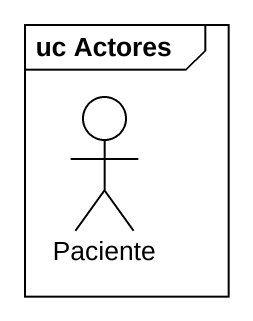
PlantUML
@startuml
mainframe uc Actores
actor Paciente
@enduml
